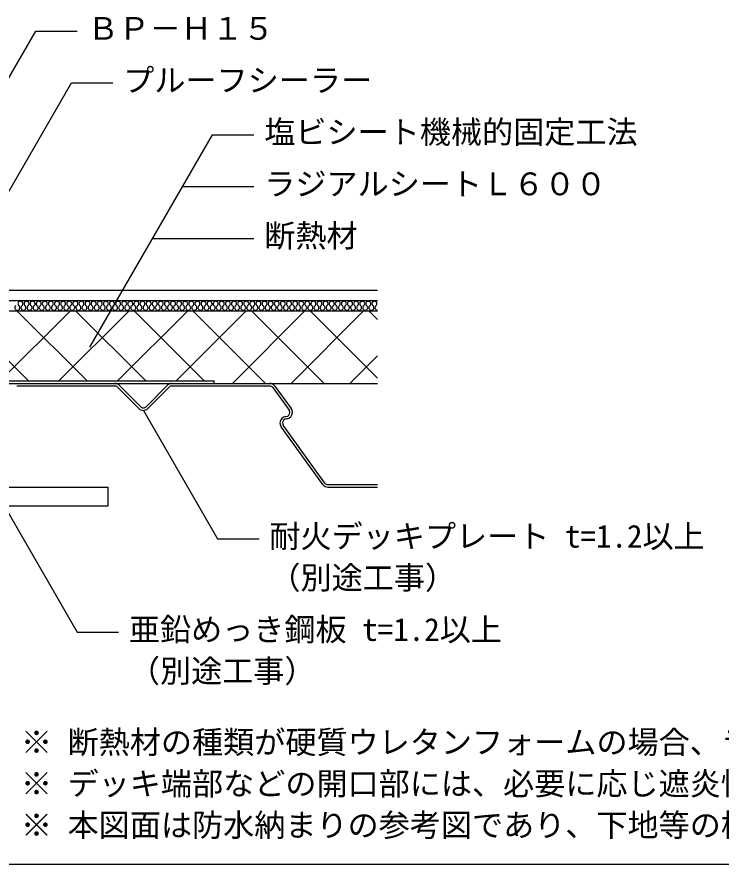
# Model space of a CAD drawing. Units: millimetres, scale not verified. Extents: x -665 to 665, y -465 to 450.
# Drawn here: x 15.6 to 355.2, y -465 to -56.3 of the extents above; entities that cross this region are included whole.
import ezdxf
from ezdxf.enums import TextEntityAlignment as Align

# ---------------------------------------------------------------- set-up
doc = ezdxf.new("R2010")
doc.units = ezdxf.units.MM
doc.header["$LTSCALE"] = 5
for name, color, linetype in [('0-1_線色１（水色）', 4, 'Continuous'), ('0-2_線色２（白）', 7, 'Continuous'), ('0-4_線色４（黄）', 2, 'Continuous'), ('0-5_金属', 7, 'Continuous'), ('0-6_鋼板・アングル', 2, 'Continuous'), ('0-A_文字', 7, 'Continuous'), ('0-D_断熱・ハッチ', 4, 'Continuous'), ('F-0', 134, 'Continuous')]:
    doc.layers.add(name, color=color, linetype=linetype)
doc.styles.add('ＭＳ ゴシック', font='')
doc.styles.get('ＭＳ ゴシック').set_extended_font_data('MS Gothic')

msp = doc.modelspace()

# ---------------------------------------------------------------- linework, layer by layer
at = {"layer": '0-1_線色１（水色）'}
for centre, start, end in [((15.761, -196.592), 127.52351, 52.47649), ((17.233, -194.675), 307.52351, 232.47649), ((18.705, -196.592), 127.52351, 52.47649), ((20.177, -194.675), 307.52351, 232.47649), ((21.649, -196.592), 127.52351, 52.47649), ((23.121, -194.675), 307.52351, 232.47649), ((24.593, -196.592), 127.52351, 52.47649), ((26.065, -194.675), 307.52351, 232.47649), ((27.537, -196.592), 127.52351, 52.47649), ((29.009, -194.675), 307.52351, 232.47649), ((30.481, -196.592), 127.52351, 52.47649), ((31.953, -194.675), 307.52351, 232.47649), ((33.425, -196.592), 127.52351, 52.47649), ((34.897, -194.675), 307.52351, 232.47649), ((36.369, -196.592), 127.52351, 52.47649), ((37.841, -194.675), 307.52351, 232.47649), ((39.313, -196.592), 127.52351, 52.47649), ((40.785, -194.675), 307.52351, 232.47649), ((42.257, -196.592), 127.52351, 52.47649), ((43.728, -194.675), 307.52351, 232.47649), ((45.2, -196.592), 127.52351, 52.47649), ((46.672, -194.675), 307.52351, 232.47649), ((48.144, -196.592), 127.52351, 52.47649), ((49.616, -194.675), 307.52351, 232.47649), ((51.088, -196.592), 127.52351, 52.47649), ((52.56, -194.675), 307.52351, 232.47649), ((54.032, -196.592), 127.52351, 52.47649), ((55.504, -194.675), 307.52351, 232.47649), ((56.976, -196.592), 127.52351, 52.47649), ((58.448, -194.675), 307.52351, 232.47649), ((59.92, -196.592), 127.52351, 52.47649), ((61.392, -194.675), 307.52351, 232.47649), ((62.864, -196.592), 127.52351, 52.47649), ((64.336, -194.675), 307.52351, 232.47649), ((65.808, -196.592), 127.52351, 52.47649), ((67.28, -194.675), 307.52351, 232.47649), ((68.752, -196.592), 127.52351, 52.47649), ((70.224, -194.675), 307.52351, 232.47649), ((71.696, -196.592), 127.52351, 52.47649), ((73.168, -194.675), 307.52351, 232.47649), ((74.64, -196.592), 127.52351, 52.47649), ((76.112, -194.675), 307.52351, 232.47649), ((77.584, -196.592), 127.52351, 52.47649), ((79.056, -194.675), 307.52351, 232.47649), ((80.527, -196.592), 127.52351, 52.47649), ((81.999, -194.675), 307.52351, 232.47649), ((83.471, -196.592), 127.52351, 52.47649), ((84.943, -194.675), 307.52351, 232.47649), ((86.415, -196.592), 127.52351, 52.47649), ((87.887, -194.675), 307.52351, 232.47649), ((89.359, -196.592), 127.52351, 52.47649), ((90.831, -194.675), 307.52351, 232.47649), ((92.303, -196.592), 127.52351, 52.47649), ((93.775, -194.675), 307.52351, 232.47649), ((95.247, -196.592), 127.52351, 52.47649), ((96.719, -194.675), 307.52351, 232.47649), ((98.191, -196.592), 127.52351, 52.47649), ((99.663, -194.675), 307.52351, 232.47649), ((101.135, -196.592), 127.52351, 52.47649), ((102.607, -194.675), 307.52351, 232.47649), ((104.079, -196.592), 127.52351, 52.47649), ((105.551, -194.675), 307.52351, 232.47649), ((107.023, -196.592), 127.52351, 52.47649), ((108.495, -194.675), 307.52351, 232.47649), ((109.967, -196.592), 127.52351, 52.47649), ((111.439, -194.675), 307.52351, 232.47649), ((112.911, -196.592), 127.52351, 52.47649), ((114.383, -194.675), 307.52351, 232.47649), ((115.855, -196.592), 127.52351, 52.47649), ((117.326, -194.675), 307.52351, 232.47649), ((118.798, -196.592), 127.52351, 52.47649), ((120.27, -194.675), 307.52351, 232.47649), ((121.742, -196.592), 127.52351, 52.47649), ((123.214, -194.675), 307.52351, 232.47649), ((124.686, -196.592), 127.52351, 52.47649), ((126.158, -194.675), 307.52351, 232.47649), ((127.63, -196.592), 127.52351, 52.47649), ((129.102, -194.675), 307.52351, 232.47649), ((130.574, -196.592), 127.52351, 52.47649), ((132.046, -194.675), 307.52351, 232.47649), ((133.518, -196.592), 127.52351, 52.47649), ((134.99, -194.675), 307.52351, 232.47649), ((136.462, -196.592), 127.52351, 52.47649), ((137.934, -194.675), 307.52351, 232.47649), ((139.406, -196.592), 127.52351, 52.47649), ((140.878, -194.675), 307.52351, 232.47649), ((142.35, -196.592), 127.52351, 52.47649), ((143.822, -194.675), 307.52351, 232.47649), ((145.294, -196.592), 127.52351, 52.47649), ((146.766, -194.675), 307.52351, 232.47649), ((148.238, -196.592), 127.52351, 52.47649), ((149.71, -194.675), 307.52351, 232.47649), ((151.182, -196.592), 127.52351, 52.47649), ((152.654, -194.675), 307.52351, 232.47649), ((154.126, -196.592), 127.52351, 52.47649), ((155.597, -194.675), 307.52351, 232.47649), ((157.069, -196.592), 127.52351, 52.47649), ((158.541, -194.675), 307.52351, 232.47649), ((160.013, -196.592), 127.52351, 52.47649), ((161.485, -194.675), 307.52351, 232.47649), ((162.957, -196.592), 127.52351, 52.47649), ((164.429, -194.675), 307.52351, 232.47649), ((165.901, -196.592), 127.52351, 52.47649), ((167.373, -194.675), 307.52351, 232.47649), ((168.845, -196.592), 127.52351, 52.47649), ((170.317, -194.675), 307.52351, 232.47649), ((171.789, -196.592), 127.52351, 52.47649), ((173.261, -194.675), 307.52351, 232.47649), ((174.733, -196.592), 127.52351, 52.47649), ((176.205, -194.675), 307.52351, 232.47649), ((177.677, -196.592), 127.52351, 52.47649), ((179.149, -194.675), 307.52351, 232.47649), ((180.621, -196.592), 127.52351, 52.47649), ((182.093, -194.675), 307.52351, 232.47649), ((183.565, -196.592), 127.52351, 52.47649), ((185.037, -194.675), 307.52351, 232.47649), ((186.509, -196.592), 127.52351, 52.47649), ((187.981, -194.675), 307.52351, 232.47649), ((189.453, -196.592), 127.52351, 270)]:
    msp.add_arc(centre, 1.208, start, end, dxfattribs=at)
at = {"layer": '0-2_線色２（白）'}
for p, q in [((-70.958, -193.133), (189.453, -193.133)), ((-70.521, -198.133), (189.453, -198.133)), ((110.735, -233.133), (189.453, -233.133))]:
    msp.add_line(p, q, dxfattribs=at)
at = {"layer": '0-4_線色４（黄）'}
msp.add_lwpolyline([(-13.771, -183.133), (-13.771, -188.133), (189.453, -188.133)], dxfattribs=at)
at = {"layer": '0-5_金属'}
for p, q in [((15.565, -233.133), (62.789, -233.133)), ((15.565, -234.333), (62.789, -234.333)), ((74.409, -245.25), (64.064, -234.863)), ((75.26, -244.404), (64.915, -234.016)), ((88.156, -234.016), (77.81, -244.404)), ((89.006, -234.863), (78.661, -245.251)), ((90.281, -233.133), (137.505, -233.133)), ((90.282, -234.333), (137.505, -234.333)), ((138.962, -235.076), (146.854, -245.959)), ((139.933, -234.372), (147.825, -245.255)), ((145.287, -249.043), (145.486, -249.027)), ((164.11, -281.186), (144.012, -253.302)), ((145.383, -250.239), (145.582, -250.223)), ((163.137, -281.887), (143.039, -254.004)), ((165.57, -281.933), (189.453, -281.933)), ((-90.465, -283.133), (59.535, -283.133)), ((165.601, -283.133), (189.453, -283.133))]:
    msp.add_line(p, q, dxfattribs=at)
msp.add_lwpolyline([(-4.465, -292.133), (59.535, -292.133), (59.535, -283.133)], dxfattribs=at)
for centre, radius, start, end in [((62.789, -236.133), 3, 44.8817, 89.99801), ((62.789, -236.133), 1.8, 44.88064, 89.99665), ((90.281, -236.133), 3, 89.99774, 135.11529), ((90.281, -236.133), 1.8, 89.99944, 135.1166), ((137.505, -236.133), 3, 35.94977, 89.99965), ((137.505, -236.133), 1.8, 35.94966, 89.99949), ((76.535, -243.133), 1.8, 224.57188, 315.1167), ((76.535, -243.133), 3, 224.88328, 315.1167), ((145.535, -252.133), 3.1, 94.57659, 179.9999), ((145.335, -247.133), 1.9, 274.57777, 359.99996), ((145.335, -247.133), 3.1, 274.58181, 359.99996), ((145.235, -247.133), 2, 0.00003, 35.94972), ((145.235, -247.133), 3.2, 0.00003, 35.94994), ((145.635, -252.133), 3.2, 180.00009, 215.78394), ((145.535, -252.133), 1.9, 94.58091, 179.9999), ((145.635, -252.133), 2, 180.00009, 216.07594), ((165.57, -280.133), 3, 215.78405, 270.00023), ((165.57, -280.133), 1.8, 215.78405, 270.00023)]:
    msp.add_arc(centre, radius, start, end, dxfattribs=at)
at = {"layer": '0-6_鋼板・アングル'}
for p, q in [((-89.265, -231.933), (110.735, -231.933)), ((110.735, -233.133), (110.735, -231.933)), ((-90.465, -233.133), (110.735, -233.133))]:
    msp.add_line(p, q, dxfattribs=at)
at = {"layer": '0-A_文字'}
for p, q in [((-48.465, -189.682), (24.598, -63.133)), ((24.598, -63.133), (44.598, -63.133)), ((-11.878, -181.165), (41.834, -88.133)), ((41.834, -88.133), (61.834, -88.133)), ((50.691, -215.633), (109.869, -113.133)), ((109.869, -113.133), (129.869, -113.133)), ((95.436, -138.133), (129.869, -138.133)), ((81.002, -163.133), (129.869, -163.133)), ((76.535, -246.134), (112.33, -308.133)), ((112.33, -308.133), (132.33, -308.133))]:
    msp.add_line(p, q, dxfattribs=at)
msp.add_lwpolyline([(-24.724, -233.133), (44.558, -353.133), (64.558, -353.133)], dxfattribs=at)
at = {"layer": '0-D_断熱・ハッチ'}
for p, q in [((-12.711, -198.133), (21.089, -231.933)), ((7.54, -231.933), (41.34, -198.133)), ((15.573, -198.133), (49.373, -231.933)), ((35.825, -231.933), (69.625, -198.133)), ((43.857, -198.133), (77.657, -231.933)), ((64.109, -231.933), (97.909, -198.133)), ((72.142, -198.133), (105.942, -231.933)), ((92.393, -231.933), (126.193, -198.133)), ((100.426, -198.133), (135.426, -233.133)), ((119.477, -233.133), (154.477, -198.133)), ((128.71, -198.133), (163.71, -233.133)), ((147.762, -233.133), (182.762, -198.133)), ((156.995, -198.133), (189.453, -230.591)), ((185.279, -198.133), (189.453, -202.307)), ((176.046, -233.133), (189.453, -219.727))]:
    msp.add_line(p, q, dxfattribs=at)
at = {"layer": 'F-0'}
msp.add_line((-665, -465), (665, -465), dxfattribs=at)

# ---------------------------------------------------------------- texts
at = {"layer": '0-A_文字', "style": 'ＭＳ ゴシック'}
for s, p in [('ＢＰ－Ｈ１５', (49.598, -70.633)), ('プルーフシーラー', (66.834, -95.633)), ('塩ビシート機械的固定工法', (134.869, -120.633)), ('ラジアルシートＬ６００', (134.869, -145.633)), ('断熱材', (134.869, -170.633)), ('耐火デッキプレート t=1.2以上', (137.33, -315.633)), ('（別途工事）', (137.33, -335.633)), ('亜鉛めっき鋼板 t=1.2以上', (69.558, -360.633)), ('（別途工事）', (69.558, -380.633)), ('※ 断熱材の種類が硬質ウレタンフォームの場合、ラジアルシートＬ６００の敷設は不要', (17.5, -415)), ('※ デッキ端部などの開口部には、必要に応じ遮炎性を満たす処理をお願いします（別途工事）', (17.5, -435)), ('※ 本図面は防水納まりの参考図であり、下地等の構造を保証するものではありません', (17.5, -455))]:
    msp.add_text(s, height=11, dxfattribs=at).set_placement(p, align=Align.BOTTOM_LEFT)

doc.saveas('drawing.dxf')
